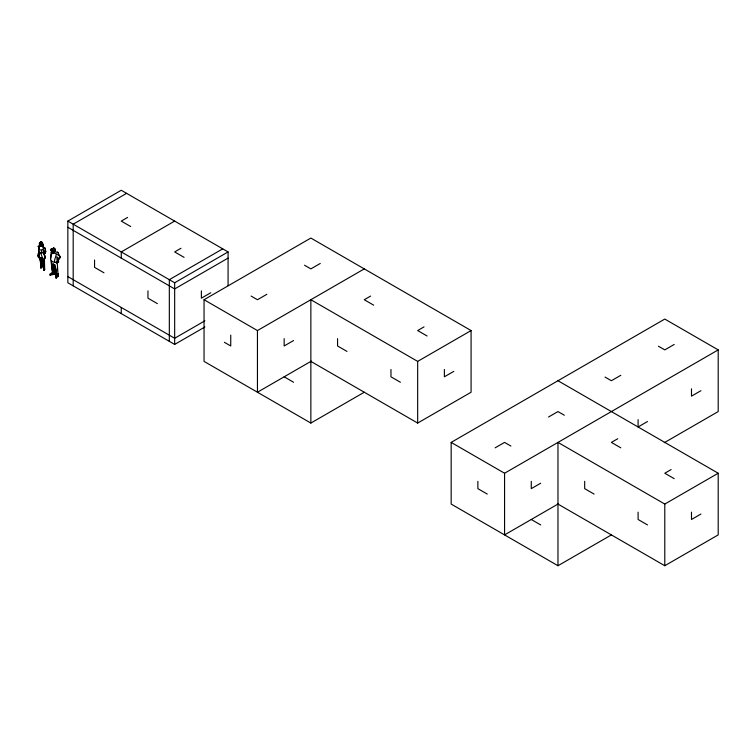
<?xml version="1.0" encoding="UTF-8"?>
<svg xmlns="http://www.w3.org/2000/svg" width="756" height="756" viewBox="0 0 756 756"><rect width="100%" height="100%" fill="white"/><g stroke="black" fill="none" stroke-linecap="round" stroke-linejoin="round"><path stroke-width="1.13" d="M41.174 266.774L40.578 260.801L39.652 256.983L38.783 256.728L39.964 259.242L41.174 266.774L42.941 265.677L40.937 268.115L41.174 261.491M54.13 269.835L54.167 267.567M44.387 258.609L44.661 269.703L43.886 270.478L41.731 257.692M41.599 253.062L41.571 250.227L42.534 249.414L44.094 250.973L43.659 252.589L41.599 253.062L38.537 252.05L39.161 247.892M42.487 259.242L42.761 263.22M57.276 269.306L57.409 267.17M41.722 257.957L41.986 265.479L40.937 268.115L41.183 265.29M54.3 251.124L55.434 250.293L55.112 249.348L55.179 250.85L54.3 251.124L52.155 251.124L50.661 249.971L51.228 249.045L53.411 248.79M39.019 257.635L39.558 251.843L39.019 257.635L42.808 258.892L44.661 269.703M42.799 246.409L43.007 244.169L43.29 247.25M52.863 249.329L51.625 250.132L52.74 250.897L52.778 253.647L54.432 252.721L54.801 250.038M38.121 255.622L39.057 251.077L38.537 252.05M51.484 251.039L50.633 258.722L52.74 273.691L54.356 274.23L55.339 274.135L54.526 266.877M54.479 250.538L54.715 248.412L53.563 247.921L51.512 250.104L53.61 250.708L54.942 250.047L54.715 248.412L52.523 248.667L52.599 250.642M50.633 258.722L51.153 254.299M54.356 274.23L53.515 269.221L52.447 268.493L51.474 260.565M58.571 262.606L58.458 258.325L56.804 256.766L58.184 276.271L56.105 278.199L56.577 270.421L53.364 263.778L51.89 264.902L53.26 264.213L53.515 269.221L52.74 273.691L49.792 275.175L55.339 274.135L52.74 273.691L51.956 268.304L52.447 268.493M57.475 251.861L60.395 257.22L58.127 259.998L58.458 258.325M43.498 262.445L44.415 257.607M52.778 253.647L51.266 252.873L51.88 250.633M51.512 250.104L53.563 247.921M51.266 252.873L52.485 253.307L54.432 252.721L56.398 254.167L54.46 260.631L54.819 262.53L57.569 261.604L56.445 263.211M42.534 249.414L44.935 248.006L45.795 251.531L44.169 254.734L45.388 250.973L45.303 248.355L42.175 245.823L41.306 244.179L39.605 243.319L39.312 243.819L39.898 246.21L43.016 245.851L43.007 244.169M54.952 264.817L53.515 269.221L51.956 268.304M55.443 250.132L55.179 250.85L53.591 251.077M43.659 252.589L44.094 250.973L44.708 253.543L44.169 254.734M42.071 243.98L41.977 242.175L41.24 241.939L39.605 243.319L39.898 246.21L42.175 245.823L42.979 244.254L42.175 245.823L43.631 248.573M45.795 251.531L44.708 253.543L43.574 252.23L40.522 252.561L42.808 258.892M58.127 259.998L60.395 257.22L58.694 255.235L56.398 254.167M39.312 243.819L40.503 241.967L42.317 242.837L39.898 246.21M56.105 278.199L55.887 275.704L57.721 273.511L58.146 275.061M51.228 249.045L50.983 250.614M54.99 250.321L52.74 250.897M44.472 258.788L45.426 257.881L43.574 252.23L45.426 257.881M49.811 274.22L52.485 272.321M204.895 326.979L174.664 344.434L67.851 282.763L67.851 221.092L121.262 190.266L228.076 251.928L228.076 285.673M126.602 193.347L73.19 224.182L73.19 285.853M127.613 217.426L121.262 221.092L130.684 226.535M174.664 221.092L121.262 251.928L121.262 258.098M181.015 248.261L174.664 251.928L184.095 257.371M222.736 248.847L169.325 279.682L169.325 341.353M67.851 221.092L174.664 282.763L228.076 251.928M228.076 258.098L174.664 288.934L67.851 227.263M210.792 292.742L201.37 298.185L201.37 290.852M364.26 392.232L310.858 423.067L204.044 361.396L204.044 299.726L310.858 238.055L471.082 330.561L471.082 392.232L417.671 423.067L310.858 361.396M204.895 320.818L174.664 338.272L67.851 276.601M266.877 294.282L257.446 299.726L251.096 296.059M320.279 263.447L310.858 268.89L304.507 265.224M204.044 299.726L257.446 330.561L364.26 268.89M293.574 340.531L284.152 345.974L284.152 338.641M370.62 296.059L364.26 299.726L373.691 305.169M311.368 361.103L257.446 392.232L257.446 330.561M424.021 326.894L417.671 330.561L427.093 336.004M310.858 423.067L310.858 299.726L417.671 361.396L471.082 330.561M453.798 371.366L444.377 376.809L444.377 369.476M611.387 534.908L557.975 565.734L451.162 504.072L451.162 442.402L664.789 319.06L718.2 349.896L718.2 411.566L664.288 442.695M495.142 447.835L504.573 442.402L510.924 446.068M548.554 417.01L557.975 411.566L564.326 415.233M620.808 375.288L611.387 380.731L605.036 377.064M674.22 344.452L664.789 349.896L658.438 346.229M451.162 442.402L504.573 473.237L718.2 349.896M540.701 483.207L531.27 488.65L531.27 481.317M617.737 438.735L611.387 442.402L620.808 447.835M647.514 421.536L638.092 426.979L638.092 419.646M700.925 390.701L691.494 396.144L691.494 388.811M558.486 503.77L504.573 534.898L504.573 473.237M671.139 469.57L664.789 473.237L674.22 478.671M557.975 565.734L557.975 442.402L664.789 504.063L718.2 473.237L718.2 534.898L664.789 565.734L557.975 504.072M700.925 514.042L691.494 519.485L691.494 512.152M40.021 245.435L38.235 246.248L39.312 249.489M52.315 248.894L50.737 249.489L52.155 251.124M40.503 241.967L41.977 242.175M43.035 267.151L44.15 267.378L43.886 270.478L43.631 268.475M38.537 249.423L41.571 250.227M54.829 251.436L58.269 252.873M51.399 261.066L54.819 262.53M38.943 257.248L37.8 256.634L38.376 253.288L38.821 255.178M557.975 380.731L718.2 473.237M346.985 351.417L337.563 345.974L337.563 338.641M400.396 382.252L390.965 376.809L390.965 369.476M594.103 494.093L584.681 488.65L584.681 481.317M647.514 524.929L638.092 519.485L638.092 512.152M103.978 272.793L94.557 267.35L94.557 260.017M157.39 303.628L147.959 298.185L147.959 290.852M224.39 342.307L230.741 345.974L230.741 335.097M284.152 376.809L293.574 382.252M487.289 494.093L477.868 488.65L477.868 481.317M531.27 519.485L540.701 524.929M42.563 245.01L41.306 244.179L41.542 245.851M56.7 275.004L58.184 276.271L57.721 273.511M40.077 258.089L38.783 256.728L40.578 260.801M38.736 246.872L38.235 246.248L39.151 248.393M43.574 252.23L44.821 256.492M43.13 265.337L43.508 267.463M664.789 504.063L664.789 565.734M417.671 361.396L417.671 423.067M174.664 282.763L174.664 344.434M121.262 307.437L121.262 313.598M55.018 267.303L54.526 264.657L55.887 275.704L55.018 267.303"/></g></svg>
